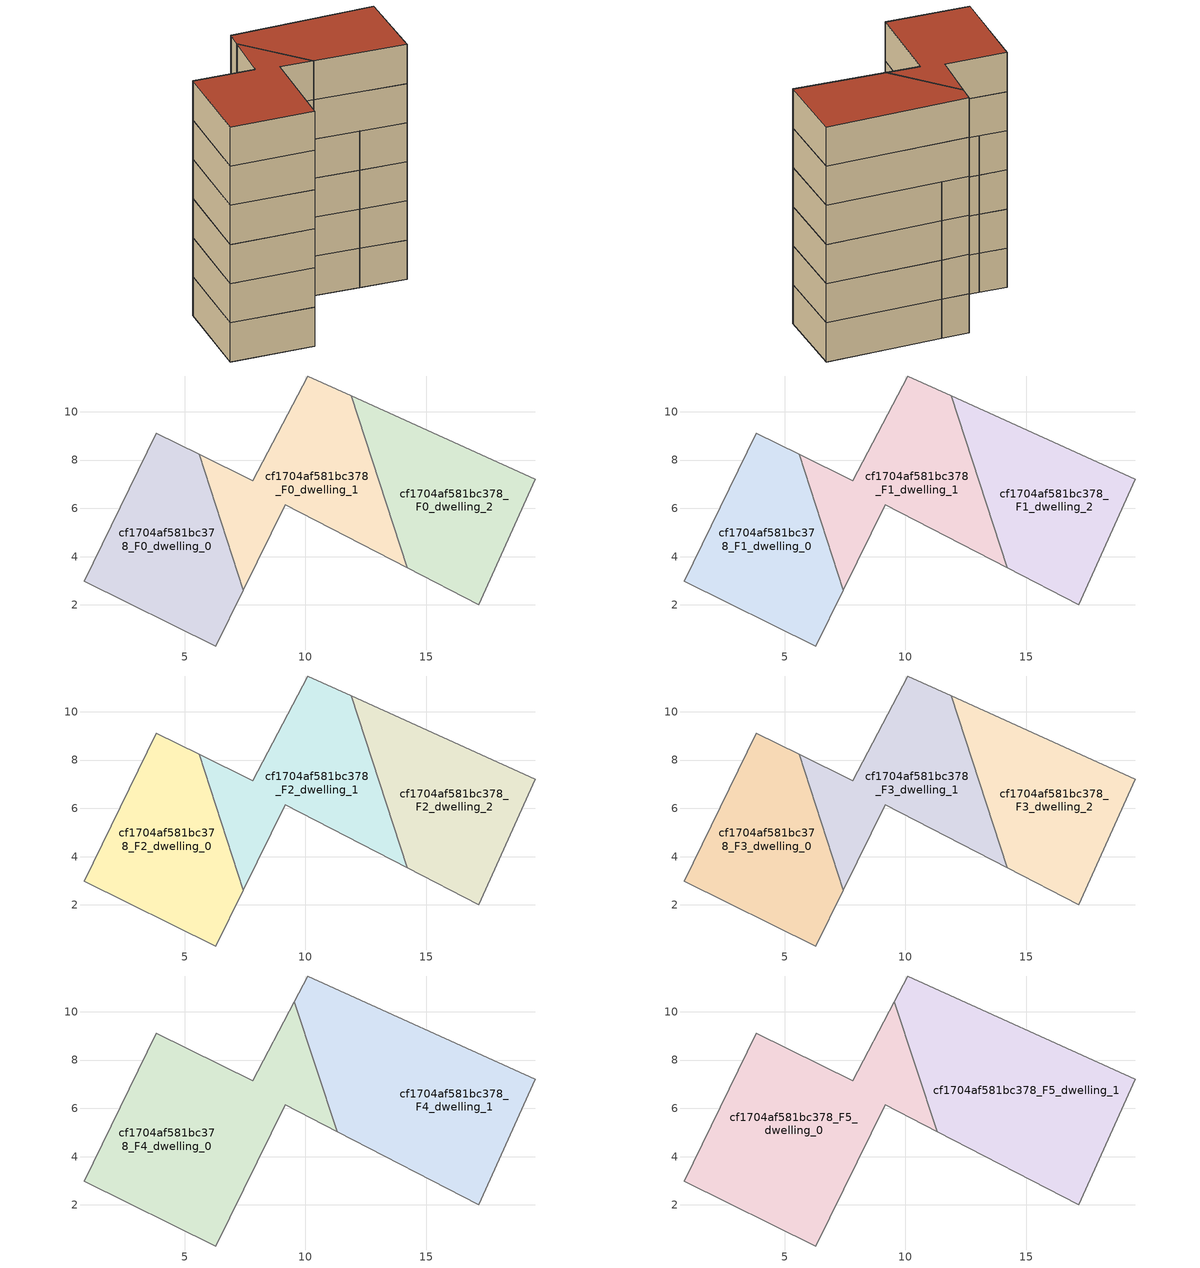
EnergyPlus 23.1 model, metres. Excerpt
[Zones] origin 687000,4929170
cf1704af581bc378_F0_dwelling_0
 floor ground (EU_floor_Construction): 6.28,0.29 7.42,2.61 5.59,8.24 3.82,9.12 0.84,2.97 z0
 wall adiabatic (EU_wall_Construction): 7.42,2.61 6.28,0.29 0.84,2.97 3.82,9.12 5.59,8.24 z0:3
 wall to cf1704af581bc378_F0_dwelling_1 (EU_wall_Construction): 5.59,8.24 7.42,2.61 z0:3
cf1704af581bc378_F0_dwelling_1
 floor ground (EU_floor_Construction): 14.21,3.54 11.9,10.67 10.1,11.49 7.81,7.13 5.59,8.24 7.42,2.61 9.16,6.14 z0
 wall adiabatic (EU_wall_Construction): 5.59,8.24 7.81,7.13 10.1,11.49 11.9,10.67 / 14.21,3.54 9.16,6.14 7.42,2.61 z0:3
 wall to cf1704af581bc378_F0_dwelling_2 (EU_wall_Construction): 11.9,10.67 14.21,3.54 z0:3
cf1704af581bc378_F0_dwelling_2
 floor ground (EU_floor_Construction): 17.19,2 19.52,7.21 11.9,10.67 14.21,3.54 z0
 wall adiabatic (EU_wall_Construction): 11.9,10.67 19.52,7.21 17.19,2 14.21,3.54 z0:3
cf1704af581bc378_F1_dwelling_0
 floor to cf1704af581bc378_F0_dwelling_0 (EU_floor_Construction): 6.28,0.29 7.42,2.61 5.59,8.24 3.82,9.12 0.84,2.97 z3
 wall adiabatic (EU_wall_Construction): 7.42,2.61 6.28,0.29 0.84,2.97 3.82,9.12 5.59,8.24 z3:6
 wall to cf1704af581bc378_F1_dwelling_1 (EU_wall_Construction): 5.59,8.24 7.42,2.61 z3:6
cf1704af581bc378_F1_dwelling_1
 floor to cf1704af581bc378_F0_dwelling_1 (EU_floor_Construction): 14.21,3.54 11.9,10.67 10.1,11.49 7.81,7.13 5.59,8.24 7.42,2.61 9.16,6.14 z3
 wall adiabatic (EU_wall_Construction): 5.59,8.24 7.81,7.13 10.1,11.49 11.9,10.67 / 14.21,3.54 9.16,6.14 7.42,2.61 z3:6
 wall to cf1704af581bc378_F1_dwelling_2 (EU_wall_Construction): 11.9,10.67 14.21,3.54 z3:6
cf1704af581bc378_F1_dwelling_2
 floor to cf1704af581bc378_F0_dwelling_2 (EU_floor_Construction): 17.19,2 19.52,7.21 11.9,10.67 14.21,3.54 z3
 wall adiabatic (EU_wall_Construction): 11.9,10.67 19.52,7.21 17.19,2 14.21,3.54 z3:6
cf1704af581bc378_F2_dwelling_0
 floor to cf1704af581bc378_F1_dwelling_0 (EU_floor_Construction): 6.28,0.29 7.42,2.61 5.59,8.24 3.82,9.12 0.84,2.97 z6
 wall adiabatic (EU_wall_Construction): 7.42,2.61 6.28,0.29 0.84,2.97 3.82,9.12 5.59,8.24 z6:9
 wall to cf1704af581bc378_F2_dwelling_1 (EU_wall_Construction): 5.59,8.24 7.42,2.61 z6:9
cf1704af581bc378_F2_dwelling_1
 floor to cf1704af581bc378_F1_dwelling_1 (EU_floor_Construction): 14.21,3.54 11.9,10.67 10.1,11.49 7.81,7.13 5.59,8.24 7.42,2.61 9.16,6.14 z6
 wall adiabatic (EU_wall_Construction): 5.59,8.24 7.81,7.13 10.1,11.49 11.9,10.67 / 14.21,3.54 9.16,6.14 7.42,2.61 z6:9
 wall to cf1704af581bc378_F2_dwelling_2 (EU_wall_Construction): 11.9,10.67 14.21,3.54 z6:9
cf1704af581bc378_F2_dwelling_2
 floor to cf1704af581bc378_F1_dwelling_2 (EU_floor_Construction): 17.19,2 19.52,7.21 11.9,10.67 14.21,3.54 z6
 wall adiabatic (EU_wall_Construction): 11.9,10.67 19.52,7.21 17.19,2 14.21,3.54 z6:9
cf1704af581bc378_F3_dwelling_0
 floor to cf1704af581bc378_F2_dwelling_0 (EU_floor_Construction): 6.28,0.29 7.42,2.61 5.59,8.24 3.82,9.12 0.84,2.97 z9
 wall adiabatic (EU_wall_Construction): 7.42,2.61 6.28,0.29 0.84,2.97 3.82,9.12 5.59,8.24 z9:12
 wall to cf1704af581bc378_F3_dwelling_1 (EU_wall_Construction): 5.59,8.24 7.42,2.61 z9:12
cf1704af581bc378_F3_dwelling_1
 floor to cf1704af581bc378_F2_dwelling_1 (EU_floor_Construction): 14.21,3.54 11.9,10.67 10.1,11.49 7.81,7.13 5.59,8.24 7.42,2.61 9.16,6.14 z9
 wall adiabatic (EU_wall_Construction): 5.59,8.24 7.81,7.13 10.1,11.49 11.9,10.67 / 14.21,3.54 9.16,6.14 7.42,2.61 z9:12
 wall to cf1704af581bc378_F3_dwelling_2 (EU_wall_Construction): 11.9,10.67 14.21,3.54 z9:12
cf1704af581bc378_F3_dwelling_2
 floor to cf1704af581bc378_F2_dwelling_2 (EU_floor_Construction): 17.19,2 19.52,7.21 11.9,10.67 14.21,3.54 z9
 wall adiabatic (EU_wall_Construction): 11.9,10.67 19.52,7.21 17.19,2 14.21,3.54 z9:12
cf1704af581bc378_F4_dwelling_0
 floor to cf1704af581bc378_F3_dwelling_0 (EU_floor_Construction): 6.28,0.29 7.42,2.61 5.59,8.24 3.82,9.12 0.84,2.97 z12
 floor to cf1704af581bc378_F3_dwelling_1 (EU_floor_Construction): 11.31,5.03 9.54,10.42 7.81,7.13 5.59,8.24 7.42,2.61 9.16,6.14 z12
 wall adiabatic (EU_wall_Construction): 11.31,5.03 9.16,6.14 6.28,0.29 0.84,2.97 3.82,9.12 7.81,7.13 9.54,10.42 z12:15
 wall to cf1704af581bc378_F4_dwelling_1 (EU_wall_Construction): 9.54,10.42 11.31,5.03 z12:15
cf1704af581bc378_F4_dwelling_1
 floor to cf1704af581bc378_F3_dwelling_1 (EU_floor_Construction): 14.21,3.54 11.9,10.67 10.1,11.49 9.54,10.42 11.31,5.03 z12
 floor to cf1704af581bc378_F3_dwelling_2 (EU_floor_Construction): 17.19,2 19.52,7.21 11.9,10.67 14.21,3.54 z12
 wall adiabatic (EU_wall_Construction): 9.54,10.42 10.1,11.49 19.52,7.21 17.19,2 11.31,5.03 z12:15
cf1704af581bc378_F5_dwelling_0
 floor to cf1704af581bc378_F4_dwelling_0 (EU_floor_Construction): 11.31,5.03 9.54,10.42 7.81,7.13 3.82,9.12 0.84,2.97 6.28,0.29 9.16,6.14 z15
 wall adiabatic (EU_wall_Construction): 11.31,5.03 9.16,6.14 6.28,0.29 0.84,2.97 3.82,9.12 7.81,7.13 9.54,10.42 z15:18
 wall to cf1704af581bc378_F5_dwelling_1 (EU_wall_Construction): 9.54,10.42 11.31,5.03 z15:18
 roof outside (EU_roof_Construction): 9.54,10.42 11.31,5.03 9.16,6.14 6.28,0.29 0.84,2.97 3.82,9.12 7.81,7.13 z18
cf1704af581bc378_F5_dwelling_1
 floor to cf1704af581bc378_F4_dwelling_1 (EU_floor_Construction): 17.19,2 19.52,7.21 10.1,11.49 9.54,10.42 11.31,5.03 z15
 wall adiabatic (EU_wall_Construction): 9.54,10.42 10.1,11.49 19.52,7.21 17.19,2 11.31,5.03 z15:18
 roof outside (EU_roof_Construction): 19.52,7.21 17.19,2 11.31,5.03 9.54,10.42 10.1,11.49 z18
[Building]
EU S2 Campaign: North Axis=0; Terrain=City; Solar Distribution=FullExterior
[Site:Location]
Bologna: Latitude=44.5; Longitude=11.25; Time Zone=1; Elevation=37
[SizingPeriod:WeatherFileDays]
AnnualSizingPeriod: Begin Month=1; Begin Day of Month=1; End Month=12; End Day of Month=31; Day of Week for Start Day=Monday; Use Weather File Daylight Saving Period=No; Use Weather File Rain and Snow Indicators=No
[MATERIAL]
EU_InternalMass_Material: Roughness=MediumRough; Thickness=0.1; Conductivity=1; Density=1800; Specific Heat=900; Thermal Absorptance=0.9; Solar Absorptance=0.7; Visible Absorptance=0.7
[MATERIAL:NOMASS] Roughness=MediumRough; Thermal Absorptance=0.9; Solar Absorptance=0.7; Visible Absorptance=0.7
Name | Thermal Resistance
EU_wall_NoMass | 0.905828
EU_roof_NoMass | 0.37593
EU_floor_NoMass | 0.67114
[CONSTRUCTION]
EU_wall_Construction: EU_wall_NoMass
EU_roof_Construction: EU_roof_NoMass
EU_floor_Construction: EU_floor_NoMass
EU_InternalMass_Construction: EU_InternalMass_Material
[ZONE] Type=1; Multiplier=1; Ceiling Height=autocalculate; Floor Area=autocalculate; Part of Total Floor Area=Yes
Name | Volume
cf1704af581bc378_F0_dwelling_0; cf1704af581bc378_F1_dwelling_1; cf1704af581bc378_F2_dwelling_1; cf1704af581bc378_F3_dwelling_1 | 98.2097
cf1704af581bc378_F1_dwelling_0; cf1704af581bc378_F2_dwelling_0; cf1704af581bc378_F3_dwelling_0 | 98.2083
cf1704af581bc378_F4_dwelling_0 | 147.309
cf1704af581bc378_F5_dwelling_0 | 147.313
cf1704af581bc378_F0_dwelling_1 | 98.209
cf1704af581bc378_F4_dwelling_1 | 147.304
cf1704af581bc378_F5_dwelling_1 | 147.315
cf1704af581bc378_F0_dwelling_2 | 98.2002
cf1704af581bc378_F1_dwelling_2; cf1704af581bc378_F2_dwelling_2; cf1704af581bc378_F3_dwelling_2 | 98.1987
[INTERNALMASS] Construction=EU_InternalMass_Construction
Name | Zone or ZoneList | Surface Area
cf1704af581bc378_F0_dwelling_0_EU_InternalMass | cf1704af581bc378_F0_dwelling_0 | 32.7364
cf1704af581bc378_F0_dwelling_1_EU_InternalMass | cf1704af581bc378_F0_dwelling_1 | 32.7365
cf1704af581bc378_F0_dwelling_2_EU_InternalMass | cf1704af581bc378_F0_dwelling_2 | 32.7333
cf1704af581bc378_F1_dwelling_0_EU_InternalMass | cf1704af581bc378_F1_dwelling_0 | 32.7364
cf1704af581bc378_F1_dwelling_1_EU_InternalMass | cf1704af581bc378_F1_dwelling_1 | 32.7365
cf1704af581bc378_F1_dwelling_2_EU_InternalMass | cf1704af581bc378_F1_dwelling_2 | 32.7333
cf1704af581bc378_F2_dwelling_0_EU_InternalMass | cf1704af581bc378_F2_dwelling_0 | 32.7364
cf1704af581bc378_F2_dwelling_1_EU_InternalMass | cf1704af581bc378_F2_dwelling_1 | 32.7365
cf1704af581bc378_F2_dwelling_2_EU_InternalMass | cf1704af581bc378_F2_dwelling_2 | 32.7333
cf1704af581bc378_F3_dwelling_0_EU_InternalMass | cf1704af581bc378_F3_dwelling_0 | 32.7364
cf1704af581bc378_F3_dwelling_1_EU_InternalMass | cf1704af581bc378_F3_dwelling_1 | 32.7365
cf1704af581bc378_F3_dwelling_2_EU_InternalMass | cf1704af581bc378_F3_dwelling_2 | 32.7333
cf1704af581bc378_F4_dwelling_0_EU_InternalMass | cf1704af581bc378_F4_dwelling_0 | 49.1042
cf1704af581bc378_F4_dwelling_1_EU_InternalMass | cf1704af581bc378_F4_dwelling_1 | 49.1051
cf1704af581bc378_F5_dwelling_0_EU_InternalMass | cf1704af581bc378_F5_dwelling_0 | 49.1042
cf1704af581bc378_F5_dwelling_1_EU_InternalMass | cf1704af581bc378_F5_dwelling_1 | 49.1051
[OTHEREQUIPMENT] Fuel Type=Electricity; Design Level Calculation Method=Watts/Area; Power per Zone Floor Area=1; Fraction Latent=0; Fraction Radiant=0; Fraction Lost=0; Carbon Dioxide Generation Rate=0; EndUse Subcategory=EU_Step8_InternalGains
Name | Zone or ZoneList or Space or SpaceList | Schedule
EU_Step8_InternalGain_cf1704af581bc378_F0_dwelling_0_f000 | cf1704af581bc378_F0_dwelling_0 | EU_Step8_GainSchedule_cf1704af581bc378_F0_dwelling_0_f000
EU_Step8_InternalGain_cf1704af581bc378_F0_dwelling_1_f000 | cf1704af581bc378_F0_dwelling_1 | EU_Step8_GainSchedule_cf1704af581bc378_F0_dwelling_1_f000
EU_Step8_InternalGain_cf1704af581bc378_F0_dwelling_2_f000 | cf1704af581bc378_F0_dwelling_2 | EU_Step8_GainSchedule_cf1704af581bc378_F0_dwelling_2_f000
EU_Step8_InternalGain_cf1704af581bc378_F1_dwelling_0_f000 | cf1704af581bc378_F1_dwelling_0 | EU_Step8_GainSchedule_cf1704af581bc378_F1_dwelling_0_f000
EU_Step8_InternalGain_cf1704af581bc378_F1_dwelling_1_f000 | cf1704af581bc378_F1_dwelling_1 | EU_Step8_GainSchedule_cf1704af581bc378_F1_dwelling_1_f000
EU_Step8_InternalGain_cf1704af581bc378_F1_dwelling_2_f000 | cf1704af581bc378_F1_dwelling_2 | EU_Step8_GainSchedule_cf1704af581bc378_F1_dwelling_2_f000
EU_Step8_InternalGain_cf1704af581bc378_F2_dwelling_0_f000 | cf1704af581bc378_F2_dwelling_0 | EU_Step8_GainSchedule_cf1704af581bc378_F2_dwelling_0_f000
EU_Step8_InternalGain_cf1704af581bc378_F2_dwelling_1_f000 | cf1704af581bc378_F2_dwelling_1 | EU_Step8_GainSchedule_cf1704af581bc378_F2_dwelling_1_f000
EU_Step8_InternalGain_cf1704af581bc378_F2_dwelling_2_f000 | cf1704af581bc378_F2_dwelling_2 | EU_Step8_GainSchedule_cf1704af581bc378_F2_dwelling_2_f000
EU_Step8_InternalGain_cf1704af581bc378_F3_dwelling_0_f000 | cf1704af581bc378_F3_dwelling_0 | EU_Step8_GainSchedule_cf1704af581bc378_F3_dwelling_0_f000
EU_Step8_InternalGain_cf1704af581bc378_F3_dwelling_1_f000 | cf1704af581bc378_F3_dwelling_1 | EU_Step8_GainSchedule_cf1704af581bc378_F3_dwelling_1_f000
EU_Step8_InternalGain_cf1704af581bc378_F3_dwelling_2_f000 | cf1704af581bc378_F3_dwelling_2 | EU_Step8_GainSchedule_cf1704af581bc378_F3_dwelling_2_f000
EU_Step8_InternalGain_cf1704af581bc378_F4_dwelling_0_f000 | cf1704af581bc378_F4_dwelling_0 | EU_Step8_GainSchedule_cf1704af581bc378_F4_dwelling_0_f000
EU_Step8_InternalGain_cf1704af581bc378_F4_dwelling_1_f000 | cf1704af581bc378_F4_dwelling_1 | EU_Step8_GainSchedule_cf1704af581bc378_F4_dwelling_1_f000
EU_Step8_InternalGain_cf1704af581bc378_F5_dwelling_0_f000 | cf1704af581bc378_F5_dwelling_0 | EU_Step8_GainSchedule_cf1704af581bc378_F5_dwelling_0_f000
EU_Step8_InternalGain_cf1704af581bc378_F5_dwelling_1_f000 | cf1704af581bc378_F5_dwelling_1 | EU_Step8_GainSchedule_cf1704af581bc378_F5_dwelling_1_f000
[ZONEVENTILATION:DESIGNFLOWRATE] Schedule=EU_AlwaysOn; Design Flow Rate Calculation Method=AirChanges/Hour; Air Changes per Hour=0.73129; Ventilation Type=Natural; Fan Pressure Rise=0; Fan Total Efficiency=1; Constant Term Coefficient=1; Temperature Term Coefficient=0; Velocity Term Coefficient=0; Velocity Squared Term Coefficient=0; Minimum Indoor Temperature=-100; Maximum Indoor Temperature=100; Delta Temperature=-100; Minimum Outdoor Temperature=-100; Maximum Outdoor Temperature=100; Maximum Wind Speed=40
Name | Zone or ZoneList or Space or SpaceList
EU_ConstantAir_cf1704af581bc378_F0_dwelling_0 | cf1704af581bc378_F0_dwelling_0
EU_ConstantAir_cf1704af581bc378_F0_dwelling_1 | cf1704af581bc378_F0_dwelling_1
EU_ConstantAir_cf1704af581bc378_F0_dwelling_2 | cf1704af581bc378_F0_dwelling_2
EU_ConstantAir_cf1704af581bc378_F1_dwelling_0 | cf1704af581bc378_F1_dwelling_0
EU_ConstantAir_cf1704af581bc378_F1_dwelling_1 | cf1704af581bc378_F1_dwelling_1
EU_ConstantAir_cf1704af581bc378_F1_dwelling_2 | cf1704af581bc378_F1_dwelling_2
EU_ConstantAir_cf1704af581bc378_F2_dwelling_0 | cf1704af581bc378_F2_dwelling_0
EU_ConstantAir_cf1704af581bc378_F2_dwelling_1 | cf1704af581bc378_F2_dwelling_1
EU_ConstantAir_cf1704af581bc378_F2_dwelling_2 | cf1704af581bc378_F2_dwelling_2
EU_ConstantAir_cf1704af581bc378_F3_dwelling_0 | cf1704af581bc378_F3_dwelling_0
EU_ConstantAir_cf1704af581bc378_F3_dwelling_1 | cf1704af581bc378_F3_dwelling_1
EU_ConstantAir_cf1704af581bc378_F3_dwelling_2 | cf1704af581bc378_F3_dwelling_2
EU_ConstantAir_cf1704af581bc378_F4_dwelling_0 | cf1704af581bc378_F4_dwelling_0
EU_ConstantAir_cf1704af581bc378_F4_dwelling_1 | cf1704af581bc378_F4_dwelling_1
EU_ConstantAir_cf1704af581bc378_F5_dwelling_0 | cf1704af581bc378_F5_dwelling_0
EU_ConstantAir_cf1704af581bc378_F5_dwelling_1 | cf1704af581bc378_F5_dwelling_1
[HVACTEMPLATE:THERMOSTAT] Constant Heating Setpoint=20; Constant Cooling Setpoint=50
EU_HeatOnly_cf1704af581bc378_F0_dwelling_0; EU_HeatOnly_cf1704af581bc378_F0_dwelling_1; EU_HeatOnly_cf1704af581bc378_F0_dwelling_2; EU_HeatOnly_cf1704af581bc378_F1_dwelling_0; EU_HeatOnly_cf1704af581bc378_F1_dwelling_1; EU_HeatOnly_cf1704af581bc378_F1_dwelling_2; EU_HeatOnly_cf1704af581bc378_F2_dwelling_0; EU_HeatOnly_cf1704af581bc378_F2_dwelling_1; EU_HeatOnly_cf1704af581bc378_F2_dwelling_2; EU_HeatOnly_cf1704af581bc378_F3_dwelling_0; EU_HeatOnly_cf1704af581bc378_F3_dwelling_1; EU_HeatOnly_cf1704af581bc378_F3_dwelling_2; EU_HeatOnly_cf1704af581bc378_F4_dwelling_0; EU_HeatOnly_cf1704af581bc378_F4_dwelling_1; EU_HeatOnly_cf1704af581bc378_F5_dwelling_0; EU_HeatOnly_cf1704af581bc378_F5_dwelling_1
[HVACTEMPLATE:ZONE:IDEALLOADSAIRSYSTEM] System Availability Schedule=EU_AlwaysOn; Maximum Heating Supply Air Temperature=50; Minimum Cooling Supply Air Temperature=13; Maximum Heating Supply Air Humidity Ratio=0.0156; Minimum Cooling Supply Air Humidity Ratio=0.0077; Heating Limit=NoLimit; Cooling Limit=NoLimit; Heating Availability Schedule=EU_AlwaysOn; Cooling Availability Schedule=EU_CoolingOff; Dehumidification Control Type=ConstantSensibleHeatRatio; Cooling Sensible Heat Ratio=0.7; Dehumidification Setpoint=60; Humidification Control Type=None; Humidification Setpoint=30; Outdoor Air Method=None; Outdoor Air Flow Rate per Person=0.00944; Outdoor Air Flow Rate per Zone Floor Area=0; Outdoor Air Flow Rate per Zone=0; Demand Controlled Ventilation Type=None; Outdoor Air Economizer Type=NoEconomizer; Heat Recovery Type=None; Sensible Heat Recovery Effectiveness=0.7; Latent Heat Recovery Effectiveness=0.65
Name | Template Thermostat
cf1704af581bc378_F0_dwelling_0 | EU_HeatOnly_cf1704af581bc378_F0_dwelling_0
cf1704af581bc378_F0_dwelling_1 | EU_HeatOnly_cf1704af581bc378_F0_dwelling_1
cf1704af581bc378_F0_dwelling_2 | EU_HeatOnly_cf1704af581bc378_F0_dwelling_2
cf1704af581bc378_F1_dwelling_0 | EU_HeatOnly_cf1704af581bc378_F1_dwelling_0
cf1704af581bc378_F1_dwelling_1 | EU_HeatOnly_cf1704af581bc378_F1_dwelling_1
cf1704af581bc378_F1_dwelling_2 | EU_HeatOnly_cf1704af581bc378_F1_dwelling_2
cf1704af581bc378_F2_dwelling_0 | EU_HeatOnly_cf1704af581bc378_F2_dwelling_0
cf1704af581bc378_F2_dwelling_1 | EU_HeatOnly_cf1704af581bc378_F2_dwelling_1
cf1704af581bc378_F2_dwelling_2 | EU_HeatOnly_cf1704af581bc378_F2_dwelling_2
cf1704af581bc378_F3_dwelling_0 | EU_HeatOnly_cf1704af581bc378_F3_dwelling_0
cf1704af581bc378_F3_dwelling_1 | EU_HeatOnly_cf1704af581bc378_F3_dwelling_1
cf1704af581bc378_F3_dwelling_2 | EU_HeatOnly_cf1704af581bc378_F3_dwelling_2
cf1704af581bc378_F4_dwelling_0 | EU_HeatOnly_cf1704af581bc378_F4_dwelling_0
cf1704af581bc378_F4_dwelling_1 | EU_HeatOnly_cf1704af581bc378_F4_dwelling_1
cf1704af581bc378_F5_dwelling_0 | EU_HeatOnly_cf1704af581bc378_F5_dwelling_0
cf1704af581bc378_F5_dwelling_1 | EU_HeatOnly_cf1704af581bc378_F5_dwelling_1
[SIZING:ZONE] Zone Cooling Design Supply Air Temperature Input Method=SupplyAirTemperature; Zone Cooling Design Supply Air Temperature=13; Zone Heating Design Supply Air Temperature Input Method=SupplyAirTemperature; Zone Heating Design Supply Air Temperature=50; Zone Cooling Design Supply Air Humidity Ratio=0.008; Zone Heating Design Supply Air Humidity Ratio=0.008; Cooling Design Air Flow Method=DesignDay; Cooling Design Air Flow Rate=0; Cooling Minimum Air Flow per Zone Floor Area=0.000762; Cooling Minimum Air Flow=0; Cooling Minimum Air Flow Fraction=0.2; Heating Design Air Flow Method=DesignDay; Heating Design Air Flow Rate=0; Heating Maximum Air Flow per Zone Floor Area=0.002032; Heating Maximum Air Flow=0.141576; Heating Maximum Air Flow Fraction=0.3; Account for Dedicated Outdoor Air System=No; Dedicated Outdoor Air System Control Strategy=NeutralSupplyAir; Dedicated Outdoor Air Low Setpoint Temperature for Design=autosize; Dedicated Outdoor Air High Setpoint Temperature for Design=autosize; Zone Load Sizing Method=Sensible Load Only No Latent Load; Zone Latent Cooling Design Supply Air Humidity Ratio Input Method=HumidityRatioDifference; Zone Cooling Design Supply Air Humidity Ratio Difference=0.005; Zone Latent Heating Design Supply Air Humidity Ratio Input Method=HumidityRatioDifference; Zone Humidification Design Supply Air Humidity Ratio Difference=0.005
cf1704af581bc378_F0_dwelling_0; cf1704af581bc378_F0_dwelling_1; cf1704af581bc378_F0_dwelling_2; cf1704af581bc378_F1_dwelling_0; cf1704af581bc378_F1_dwelling_1; cf1704af581bc378_F1_dwelling_2; cf1704af581bc378_F2_dwelling_0; cf1704af581bc378_F2_dwelling_1; cf1704af581bc378_F2_dwelling_2; cf1704af581bc378_F3_dwelling_0; cf1704af581bc378_F3_dwelling_1; cf1704af581bc378_F3_dwelling_2; cf1704af581bc378_F4_dwelling_0; cf1704af581bc378_F4_dwelling_1; cf1704af581bc378_F5_dwelling_0; cf1704af581bc378_F5_dwelling_1
[SCHEDULE:CONSTANT]
Name | Hourly Value
EU_AlwaysOn | 1
EU_CoolingOff | 0
[SCHEDULE:FILE] Column Number=1; Rows to Skip at Top=0; Number of Hours of Data=8760; Column Separator=Comma; Interpolate to Timestep=No; Minutes per Item=60; Adjust Schedule for Daylight Savings=Yes
Name | File
EU_Step8_GainSchedule_cf1704af581bc378_F0_dwelling_0_f000 | ../../schedules/cf1704af581bc378/cf1704af581bc378_F0_dwelling_0_f000_gain.csv
EU_Step8_GainSchedule_cf1704af581bc378_F0_dwelling_1_f000 | ../../schedules/cf1704af581bc378/cf1704af581bc378_F0_dwelling_1_f000_gain.csv
EU_Step8_GainSchedule_cf1704af581bc378_F0_dwelling_2_f000 | ../../schedules/cf1704af581bc378/cf1704af581bc378_F0_dwelling_2_f000_gain.csv
EU_Step8_GainSchedule_cf1704af581bc378_F1_dwelling_0_f000 | ../../schedules/cf1704af581bc378/cf1704af581bc378_F1_dwelling_0_f000_gain.csv
EU_Step8_GainSchedule_cf1704af581bc378_F1_dwelling_1_f000 | ../../schedules/cf1704af581bc378/cf1704af581bc378_F1_dwelling_1_f000_gain.csv
EU_Step8_GainSchedule_cf1704af581bc378_F1_dwelling_2_f000 | ../../schedules/cf1704af581bc378/cf1704af581bc378_F1_dwelling_2_f000_gain.csv
EU_Step8_GainSchedule_cf1704af581bc378_F2_dwelling_0_f000 | ../../schedules/cf1704af581bc378/cf1704af581bc378_F2_dwelling_0_f000_gain.csv
EU_Step8_GainSchedule_cf1704af581bc378_F2_dwelling_1_f000 | ../../schedules/cf1704af581bc378/cf1704af581bc378_F2_dwelling_1_f000_gain.csv
EU_Step8_GainSchedule_cf1704af581bc378_F2_dwelling_2_f000 | ../../schedules/cf1704af581bc378/cf1704af581bc378_F2_dwelling_2_f000_gain.csv
EU_Step8_GainSchedule_cf1704af581bc378_F3_dwelling_0_f000 | ../../schedules/cf1704af581bc378/cf1704af581bc378_F3_dwelling_0_f000_gain.csv
EU_Step8_GainSchedule_cf1704af581bc378_F3_dwelling_1_f000 | ../../schedules/cf1704af581bc378/cf1704af581bc378_F3_dwelling_1_f000_gain.csv
EU_Step8_GainSchedule_cf1704af581bc378_F3_dwelling_2_f000 | ../../schedules/cf1704af581bc378/cf1704af581bc378_F3_dwelling_2_f000_gain.csv
EU_Step8_GainSchedule_cf1704af581bc378_F4_dwelling_0_f000 | ../../schedules/cf1704af581bc378/cf1704af581bc378_F4_dwelling_0_f000_gain.csv
EU_Step8_GainSchedule_cf1704af581bc378_F4_dwelling_1_f000 | ../../schedules/cf1704af581bc378/cf1704af581bc378_F4_dwelling_1_f000_gain.csv
EU_Step8_GainSchedule_cf1704af581bc378_F5_dwelling_0_f000 | ../../schedules/cf1704af581bc378/cf1704af581bc378_F5_dwelling_0_f000_gain.csv
EU_Step8_GainSchedule_cf1704af581bc378_F5_dwelling_1_f000 | ../../schedules/cf1704af581bc378/cf1704af581bc378_F5_dwelling_1_f000_gain.csv
